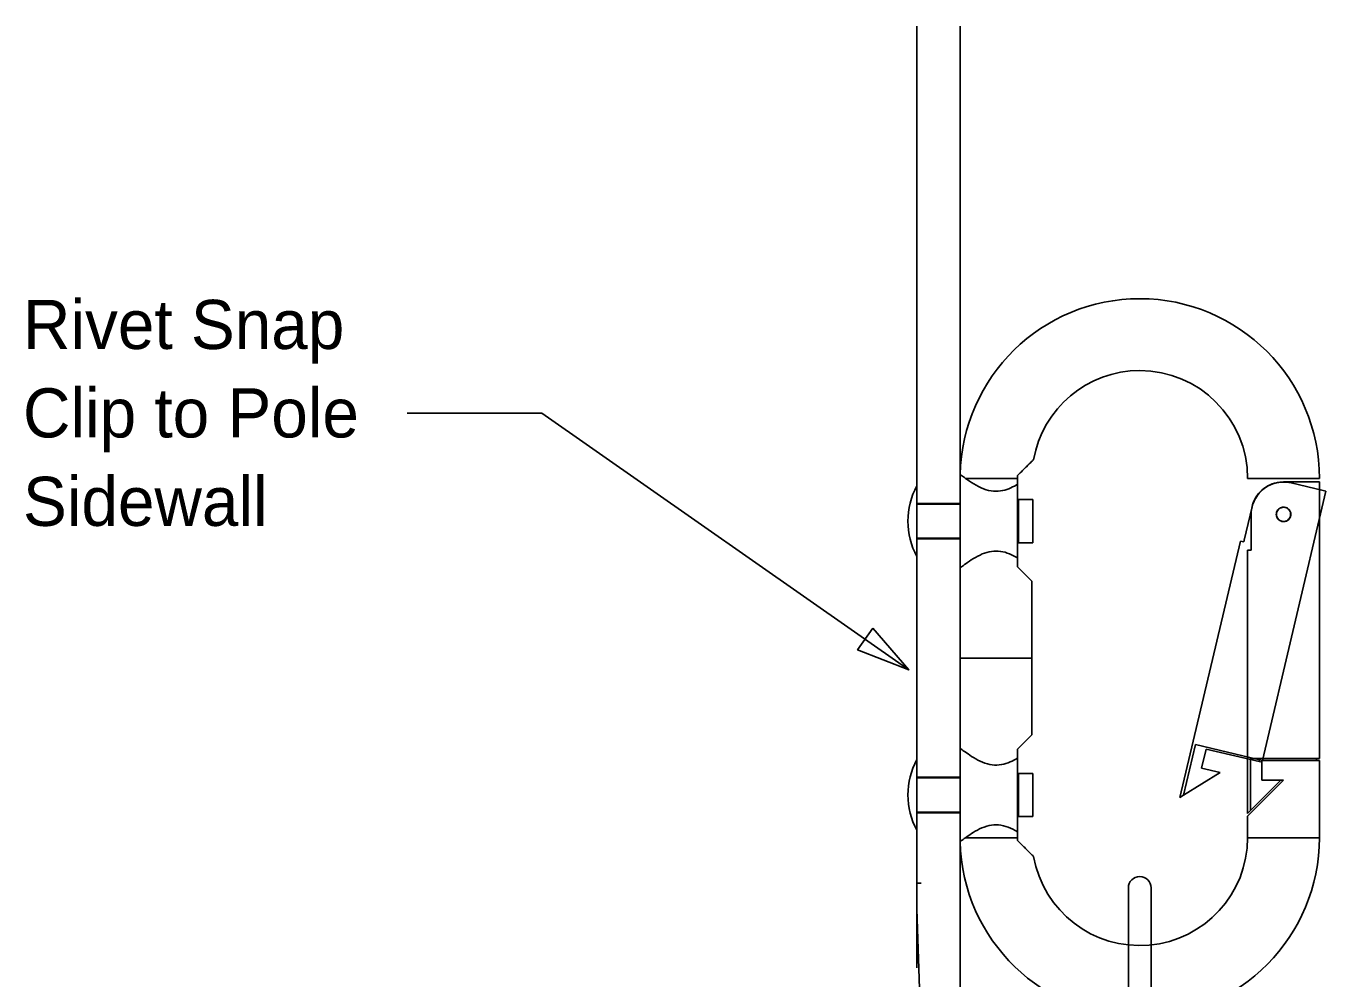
# Model space of a CAD drawing. Extents: x 1000 to 1039.6, y 995.1 to 1022.
# Drawn here: x 1027.128 to 1030.303, y 1010.42 to 1012.747 of the extents above; entities that cross this region are included whole.
import ezdxf

# ---------------------------------------------------------------- set-up
doc = ezdxf.new("R2010")
doc.units = 0
doc.layers.add('Default', color=7, linetype='Continuous')
doc.layers.add('Working Level 1', color=7, linetype='Continuous')

msp = doc.modelspace()

# ---------------------------------------------------------------- linework, layer by layer
at = {"layer": 'Default'}
for p, q in [((1029.3041, 1010.4469), (1029.3041, 1012.7471)), ((1029.4097, 1010.6727), (1029.4097, 1012.7471)), ((1029.4097, 1011.4239), (1029.4097, 1011.652)), ((1029.5501, 1011.6424), (1029.5501, 1011.6494)), ((1029.3041, 1011.4517), (1029.3041, 1011.6242)), ((1029.4227, 1011.6424), (1029.5501, 1011.6424)), ((1029.5501, 1011.6279), (1029.5501, 1011.6424)), ((1029.5501, 1011.448), (1029.5501, 1011.6279)), ((1030.1191, 1011.6424), (1030.1117, 1011.6424)), ((1030.2799, 1011.6424), (1030.1191, 1011.6424)), ((1030.2799, 1011.6336), (1030.1995, 1011.6336)), ((1030.2963, 1011.6128), (1030.218, 1011.6313)), ((1030.2872, 1011.6424), (1030.2799, 1011.6424)), ((1030.2872, 1011.6336), (1030.2799, 1011.6336)), ((1030.2872, 1011.6336), (1030.2872, 1010.9579)), ((1029.5501, 1011.5905), (1029.5523, 1011.5906)), ((1029.5523, 1011.5906), (1029.5874, 1011.5906)), ((1029.5523, 1011.5906), (1029.5523, 1011.4853)), ((1029.5874, 1011.5906), (1029.5874, 1011.4853)), ((1030.3034, 1011.6111), (1030.1483, 1010.9535)), ((1030.3034, 1011.6111), (1030.2963, 1011.6128)), ((1029.4097, 1011.5814), (1029.3041, 1011.5814)), ((1029.4097, 1011.5797), (1029.3041, 1011.5797)), ((1030.123, 1011.5725), (1030.1039, 1011.4914)), ((1030.1205, 1011.5546), (1030.1205, 1011.4712)), ((1029.3041, 1011.4961), (1029.4097, 1011.4961)), ((1029.3041, 1011.4945), (1029.4097, 1011.4945)), ((1029.9466, 1010.8632), (1030.0943, 1011.4891)), ((1030.0943, 1011.4891), (1030.1029, 1011.4871)), ((1030.1039, 1011.4914), (1030.1029, 1011.4871)), ((1029.5523, 1011.4853), (1029.5501, 1011.4854)), ((1029.5874, 1011.4853), (1029.5523, 1011.4853)), ((1030.1117, 1010.8237), (1030.1117, 1011.4669)), ((1030.1117, 1011.4669), (1030.1205, 1011.4669)), ((1030.1205, 1011.4712), (1030.1205, 1011.4669)), ((1029.5501, 1011.4265), (1029.5501, 1011.448)), ((1029.5852, 1011.3914), (1029.5501, 1011.4265)), ((1029.4097, 1011.2036), (1029.4097, 1011.4239)), ((1029.4097, 1011.4239), (1029.4097, 1010.9833)), ((1029.5852, 1011.3914), (1029.5852, 1011.2036)), ((1029.4097, 1010.9833), (1029.4097, 1011.2036)), ((1029.4097, 1011.2036), (1029.5852, 1011.2036)), ((1029.5852, 1011.2036), (1029.5852, 1011.0158)), ((1029.3041, 1010.5652), (1029.3041, 1011.0614)), ((1029.5501, 1010.9807), (1029.5852, 1011.0158)), ((1029.4097, 1010.7552), (1029.4097, 1010.9833)), ((1029.5501, 1010.9592), (1029.5501, 1010.9807)), ((1029.9555, 1010.8686), (1029.9846, 1010.9921)), ((1029.9846, 1010.9921), (1030.1411, 1010.9552)), ((1030.0106, 1010.9814), (1029.9995, 1010.9345)), ((1030.1401, 1010.9509), (1030.0106, 1010.9814)), ((1029.3041, 1010.783), (1029.3041, 1010.9555)), ((1029.5501, 1010.7793), (1029.5501, 1010.9592)), ((1030.1191, 1010.831), (1030.1191, 1010.9579)), ((1030.1191, 1010.9579), (1030.2799, 1010.9579)), ((1030.1411, 1010.9552), (1030.1401, 1010.9509)), ((1030.1473, 1010.9492), (1030.1401, 1010.9509)), ((1030.1411, 1010.9552), (1030.1483, 1010.9535)), ((1030.2799, 1010.9535), (1030.1468, 1010.9535)), ((1030.1468, 1010.9535), (1030.1468, 1010.9052)), ((1030.2799, 1010.9579), (1030.2872, 1010.9579)), ((1030.2799, 1010.9579), (1030.2799, 1010.9535)), ((1030.2872, 1010.9535), (1030.2799, 1010.9535)), ((1030.2872, 1010.9535), (1030.2872, 1010.7648)), ((1029.5501, 1010.9218), (1029.5523, 1010.9219)), ((1029.5523, 1010.9219), (1029.5874, 1010.9219)), ((1029.5523, 1010.9219), (1029.5523, 1010.8166)), ((1029.5874, 1010.9219), (1029.5874, 1010.8166)), ((1030.0447, 1010.9238), (1029.9555, 1010.8686)), ((1029.4097, 1010.9127), (1029.3041, 1010.9127)), ((1029.4097, 1010.9111), (1029.3041, 1010.9111)), ((1030.1117, 1010.8175), (1030.1995, 1010.9052)), ((1030.1933, 1010.9052), (1030.1191, 1010.831)), ((1030.1468, 1010.9052), (1030.1995, 1010.9052)), ((1029.9466, 1010.8632), (1029.9555, 1010.8686)), ((1029.3041, 1010.8275), (1029.4097, 1010.8275)), ((1029.3041, 1010.8258), (1029.4097, 1010.8258)), ((1030.1117, 1010.8237), (1030.1191, 1010.831)), ((1029.4097, 1009.8179), (1029.4097, 1010.8183)), ((1029.5523, 1010.8166), (1029.5501, 1010.8167)), ((1029.5874, 1010.8166), (1029.5523, 1010.8166)), ((1030.1117, 1010.7648), (1030.1117, 1010.8175)), ((1029.4227, 1010.7648), (1029.5501, 1010.7648)), ((1029.5501, 1010.7648), (1029.5501, 1010.7793)), ((1029.5501, 1010.7578), (1029.5501, 1010.7648)), ((1030.2872, 1010.7648), (1030.1117, 1010.7648)), ((1029.3143, 1010.654), (1029.3042, 1010.654)), ((1029.8206, 1010.6421), (1029.8206, 1010.2033)), ((1029.8763, 1010.2033), (1029.8763, 1010.6421)), ((1029.3041, 1010.5907), (1029.3282, 1009.8179))]:
    msp.add_line(p, q, dxfattribs=at)
for centre, radius, start, end in [((1029.8485, 1011.6424), 0.4388, 90, 178.779), ((1029.8485, 1011.6424), 0.4388, 360, 90), ((1029.8485, 1011.6424), 0.2633, 90, 170.0624), ((1029.8485, 1011.6424), 0.2633, 0, 90), ((1029.4627, 1011.5379), 0.1806, 151.4617, 208.5383), ((1029.4627, 1010.8693), 0.1806, 151.4617, 208.5383), ((1029.8485, 1010.7648), 0.4388, 181.2273, 0), ((1029.8485, 1010.7648), 0.2633, 189.9635, 0), ((1029.8485, 1010.6421), 0.0279, 0, 180)]:
    msp.add_arc(centre, radius, start, end, dxfattribs=at)
for points in [[(1029.5501, 1011.6494), (1029.5592, 1011.6585), (1029.5729, 1011.6722), (1029.5847, 1011.684), (1029.5894, 1011.6887), (1029.5888, 1011.6881), (1029.5887, 1011.688)], [(1029.4102, 1011.6518), (1029.41, 1011.6518), (1029.4089, 1011.6527), (1029.4129, 1011.6496), (1029.4195, 1011.6447), (1029.4227, 1011.6424)], [(1029.4227, 1011.6424), (1029.4292, 1011.6378), (1029.4422, 1011.6288), (1029.4671, 1011.6156), (1029.4916, 1011.6101), (1029.514, 1011.6116), (1029.5339, 1011.6188), (1029.5451, 1011.6251), (1029.5501, 1011.6279)], [(1030.1995, 1011.6336), (1030.1922, 1011.633), (1030.1775, 1011.6318), (1030.156, 1011.6219), (1030.1374, 1011.6058), (1030.1264, 1011.5867), (1030.1212, 1011.5689), (1030.1207, 1011.559), (1030.1205, 1011.5546)], [(1030.218, 1011.6313), (1030.2107, 1011.6324), (1030.1962, 1011.6345), (1030.173, 1011.6299), (1030.1512, 1011.6184), (1030.1361, 1011.6024), (1030.127, 1011.5863), (1030.1242, 1011.5767), (1030.123, 1011.5725)], [(1030.1995, 1011.5722), (1030.2014, 1011.572), (1030.2053, 1011.5716), (1030.2105, 1011.5686), (1030.2146, 1011.5642), (1030.2169, 1011.5587), (1030.2173, 1011.5527), (1030.2157, 1011.547), (1030.2123, 1011.5422), (1030.2075, 1011.5386), (1030.2017, 1011.5369), (1030.1958, 1011.5371), (1030.1903, 1011.5393), (1030.1858, 1011.5431), (1030.1827, 1011.5483), (1030.1816, 1011.5542), (1030.1825, 1011.5601), (1030.1852, 1011.5654), (1030.1895, 1011.5694), (1030.1945, 1011.5718), (1030.198, 1011.5721), (1030.1995, 1011.5722)], [(1030.2039, 1011.5715), (1030.2058, 1011.5708), (1030.2095, 1011.5696), (1030.2139, 1011.5655), (1030.2168, 1011.5603), (1030.2178, 1011.5544), (1030.2167, 1011.5485), (1030.2139, 1011.5433), (1030.2095, 1011.5393), (1030.204, 1011.537), (1030.198, 1011.5366), (1030.1923, 1011.5382), (1030.1874, 1011.5416), (1030.1839, 1011.5464), (1030.1821, 1011.5521), (1030.1824, 1011.5581), (1030.1846, 1011.5636), (1030.1884, 1011.5681), (1030.1936, 1011.5711), (1030.199, 1011.5723), (1030.2024, 1011.5717), (1030.2039, 1011.5715)], [(1029.5501, 1011.448), (1029.5432, 1011.4518), (1029.5307, 1011.4587), (1029.5083, 1011.4653), (1029.4868, 1011.4652), (1029.4638, 1011.4586), (1029.4414, 1011.4465), (1029.4228, 1011.4337), (1029.4116, 1011.4253), (1029.4103, 1011.4243), (1029.4097, 1011.4239)], [(1029.4097, 1010.9833), (1029.4097, 1010.9833), (1029.4099, 1010.9832), (1029.4132, 1010.9806), (1029.424, 1010.9726), (1029.4418, 1010.9605), (1029.4641, 1010.9483), (1029.4885, 1010.9416), (1029.5111, 1010.9423), (1029.5324, 1010.9494), (1029.5443, 1010.9559), (1029.5501, 1010.9592)], [(1029.5501, 1010.7793), (1029.5415, 1010.784), (1029.5276, 1010.7916), (1029.5033, 1010.7972), (1029.4809, 1010.7956), (1029.4566, 1010.7867), (1029.4364, 1010.7745), (1029.4265, 1010.7675), (1029.4227, 1010.7648)], [(1029.4227, 1010.7648), (1029.4188, 1010.762), (1029.4114, 1010.7565), (1029.4106, 1010.7558), (1029.4102, 1010.7554)], [(1029.5887, 1010.7192), (1029.5887, 1010.7192), (1029.5889, 1010.7191), (1029.583, 1010.7249), (1029.5706, 1010.7373), (1029.5575, 1010.7505), (1029.5501, 1010.7578)]]:
    msp.add_open_spline(points, degree=3, dxfattribs=at)
at = {"layer": 'Working Level 1'}
msp.add_line((1029.9995, 1010.9345), (1030.0447, 1010.9238), dxfattribs=at)
msp.add_lwpolyline([(1029.2842, 1011.1748), (1028.388, 1011.8017), (1028.2186, 1011.8017), (1028.1621, 1011.8017), (1028.0591, 1011.8017)], dxfattribs=at)
msp.add_lwpolyline([(1029.1968, 1011.2764), (1029.2842, 1011.1748), (1029.1593, 1011.2233)], close=True, dxfattribs=at)

# ---------------------------------------------------------------- texts
for s, p in [('Rivet Snap', (1027.1205, 1011.9583)), ('Clip to Pole', (1027.1205, 1011.7423)), ('Sidewall', (1027.1205, 1011.5263))]:
    msp.add_text(s, height=0.12, dxfattribs=at).set_placement(p)

doc.saveas('drawing.dxf')
